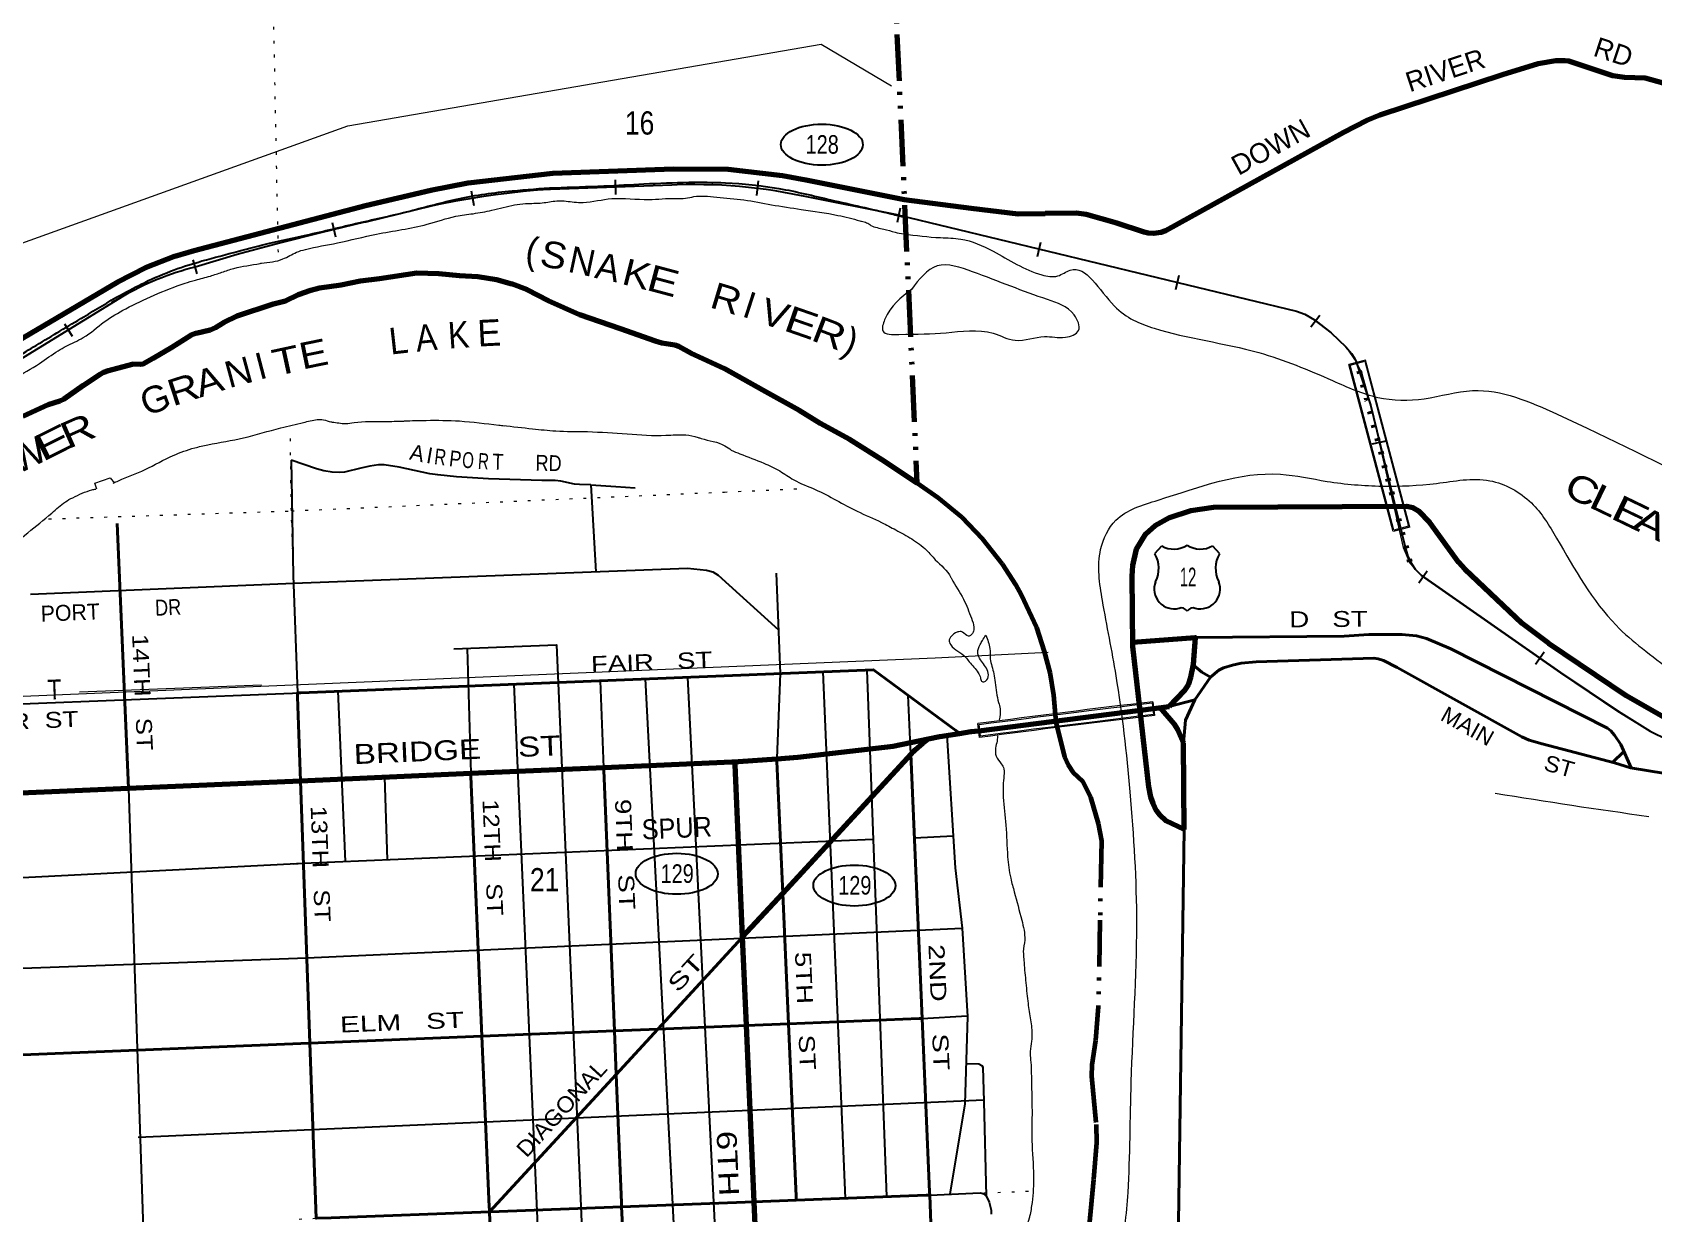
# Model space of a CAD drawing. Header units: feet. Extents: x 757852 to 1040949, y -536576 to -344549.
# Drawn here: x 995058 to 1007275, y -377270 to -368366 of the extents above; entities that cross this region are included whole.
import ezdxf
from ezdxf.enums import TextEntityAlignment as Align

# ---------------------------------------------------------------- set-up
doc = ezdxf.new("R2010")
doc.units = ezdxf.units.FT
doc.header["$LTSCALE"] = 70
for name, pattern in [('DASH_DOUBLE_DOT', [9.2, 5, -1.2, 0.3, -1.2, 0.3, -1.2]), ('DOTTED', [1.5, 0.3, -1.2]), ('LONG_DASH_SHORT_DASH', [9.9, 6, -1.2, 1.5, -1.2])]:
    doc.linetypes.add(name, pattern=pattern)
for name, color, linetype, lineweight in [('10', 7, 'DASH_DOUBLE_DOT', 70), ('11', 7, 'LONG_DASH_SHORT_DASH', 60), ('16', 7, 'Continuous', 25), ('17', 7, 'Continuous', 25), ('20', 7, 'Continuous', 70), ('23', 7, 'Continuous', 70), ('26', 7, 'Continuous', 40), ('29', 7, 'Continuous', 25), ('34', 7, 'Continuous', 13), ('39', 7, 'Continuous', 13), ('46', 7, 'Continuous', 13), ('57', 7, 'Continuous', 13), ('7', 7, 'DOTTED', 13)]:
    doc.layers.add(name, color=color, linetype=linetype, lineweight=lineweight)
for name, color, linetype in [('27', 7, 'Continuous'), ('30', 7, 'Continuous'), ('41', 7, 'Continuous')]:
    doc.layers.add(name, color=color, linetype=linetype)

msp = doc.modelspace()

# ---------------------------------------------------------------- linework, layer by layer
at = {"layer": '10'}
msp.add_lwpolyline([(1000559.71, -344554), (1000575.66, -344905.6), (1000801.41, -350387.76), (1001029.96, -355730.67), (1001260.87, -361196.07), (1001490.92, -366451.96), (1001727.84, -371765.41)], dxfattribs=at)
at = {"layer": '10', "lineweight": 60}
msp.add_lwpolyline([(1001727.84, -371765.41), (1001885.91, -371874.74), (1002065.95, -372024.25), (1002220.28, -372184.8), (1002369.74, -372375.95), (1002470.14, -372530.39), (1002513, -372608.82), (1002628.13, -372856.38), (1002688.15, -373037.77), (1002728.57, -373194.63), (1002757.97, -373364.98), (1002774.74, -373569.25), (1002826.56, -373779.21), (1002841.26, -373831.91), (1002868.24, -373891.59), (1002904.94, -373950.79), (1002977.21, -374014.51), (1003035.78, -374134.38), (1003094.78, -374333.15), (1003118.19, -374465.56), (1003107.53, -375062.57), (1003094.79, -375718.02), (1003075.09, -375971.93), (1003047.02, -376155.54), (1003044.46, -376240.22), (1003078.86, -376605.34), (1003081.32, -376743.79), (1003060, -377020.58), (1003027.3, -377364.57)], dxfattribs=at)
at = {"layer": '11', "linetype": 'DASH_DOUBLE_DOT', "lineweight": 70}
for points in [[(994986.48, -371261.85), (995115.04, -371200.09), (995177.16, -371174.11), (995264.84, -371144.89), (995296, -371129.91), (995444.07, -371027.34), (995568.38, -370945.22), (995595.94, -370929.29), (995630.85, -370916.42), (995733.75, -370889.09), (995819.46, -370865.57), (995869.06, -370868.03), (995893.23, -370865.71), (995969.49, -370825.13), (996109.76, -370740.11), (996251.19, -370651.1), (996292.22, -370636.4), (996398.78, -370611.28), (996437.36, -370593.5), (996504.72, -370551.22), (996601.48, -370505.26), (996876.41, -370414.66), (996965.12, -370392.54), (997065.18, -370343.06), (997157.26, -370310.27), (997221.45, -370292.79), (997385.73, -370269.73), (997532.29, -370240.42), (997674.74, -370224.11)], [(997674.74, -370224.11), (997956.48, -370181.16), (998121.94, -370185.87), (998279.08, -370199.77), (998417.24, -370208.07), (998558.2, -370231.28), (998672, -370261.99), (998785.83, -370307.05), (998947.58, -370389.44), (999183.19, -370493.41), (999489.53, -370599.66), (999752.84, -370692.7), (999803.73, -370708.07), (999902.93, -370724), (999930.74, -370733.43), (1000025.41, -370785.28), (1000112.54, -370826.66), (1000277.2, -370901.87), (1000563.38, -371062.81), (1000839.57, -371216.28), (1000997.14, -371313.44), (1001220.22, -371435.74), (1001482.07, -371599.78), (1001727.84, -371765.41)]]:
    msp.add_lwpolyline(points, dxfattribs=at)
at = {"layer": '16'}
for p, q in [((1003522.07, -372298.55), (1003573.38, -372239.79)), ((1003765.14, -372233.82), (1003764.86, -372234.02)), ((1003957.23, -372239.7), (1004008.62, -372298.55))]:
    msp.add_line(p, q, dxfattribs=at)
for centre, radius, start, end in [((1003664.46, -372082.13), 182.07, 239.97227, 303.45418), ((1003866.24, -372082.63), 181.52, 236.33975, 300.08743), ((1003866.23, -372082.13), 182.07, 236.54582, 236.59441), ((1003329.09, -372409.18), 222.05, 332.97043, 29.75871), ((1004201.59, -372409.18), 222.05, 150.24129, 207.02957), ((1003668.28, -372564.08), 151.42, 159.09177, 283.81923), ((1003862.4, -372564.08), 151.42, 256.18077, 20.90823)]:
    msp.add_arc(centre, radius, start, end, dxfattribs=at)
for centre, major_axis, start_param, end_param in [((1003723.62, -372762.9), (-19.56, 51.67), 4.95877769, 6.28318531), ((1003807.07, -372762.9), (19.56, 51.67), 0, 1.32637542)]:
    msp.add_ellipse(centre, major_axis=major_axis, ratio=0.929097, start_param=start_param, end_param=end_param, dxfattribs=at)
at = {"layer": '17'}
for centre in [(1001010.35, -369213.13), (999916.4, -374713.75), (1001255.92, -374802.14)]:
    msp.add_ellipse(centre, major_axis=(-309.24, 1), ratio=0.500121, dxfattribs=at)
at = {"layer": '20'}
for p, q in [((1003743.86, -374378.66), (1003736.56, -373727.05)), ((997078.76, -374011.49), (998363.5, -373955.53)), ((998363.5, -373955.53), (999365.9, -373911.87))]:
    msp.add_line(p, q, dxfattribs=at)
for points in [[(1003743.86, -374378.66), (1003603.99, -374312.92), (1003558.96, -374270.51), (1003533.64, -374239.45), (1003508.09, -374183.6), (1003491.94, -374135.15), (1003476.91, -374058.13), (1003354.46, -373000.15), (1003349.64, -372469.06), (1003354.63, -372388.51), (1003383, -372264.65), (1003454.67, -372149.58), (1003524.77, -372085.27), (1003631.28, -372026.65), (1003791.64, -371972.63), (1003964.37, -371948.48), (1005420.27, -371939.3), (1005465.79, -371949.69), (1005509.57, -371976.8), (1005593.63, -372061.94), (1005811.88, -372362.68), (1005859.73, -372414.69), (1006288.69, -372822.04), (1006489.48, -372973.82), (1007076.61, -373367.61), (1007356.79, -373528.65)], [(1003354.47, -372966.86), (1003826.67, -372931.16), (1003809.85, -373134.96), (1003791.63, -373232.47), (1003773.41, -373288.31), (1003742.59, -373334.5), (1003628.78, -373451.75)], [(1002047.36, -373654.15), (1002133.5, -373640.33), (1002139.36, -373639.39), (1002164.78, -373637.71), (1002193.53, -373636.09), (1003628.78, -373451.75)], [(1003560.02, -373459.66), (1003667.09, -373584.64), (1003692.1, -373626.22), (1003736.56, -373727.05)], [(1000671.2, -373846), (1000828.59, -373834.61), (1001547.3, -373751.18), (1001815.36, -373695.4)], [(1001815.36, -373695.4), (1001900.41, -373677.71), (1002047.36, -373654.15)], [(999365.9, -373911.87), (1000331.13, -373869.83), (1000358.35, -373868.64)], [(1000358.35, -373868.64), (1000381.13, -373866.99), (1000671.2, -373846)], [(994447.35, -374126.1), (995781.94, -374067.97), (997078.76, -374011.49)]]:
    msp.add_lwpolyline(points, dxfattribs=at)
at = {"layer": '23'}
for p, q in [((1000412.46, -375190.22), (1000715.7, -374861.34)), ((1000406.78, -375196.38), (1000412.46, -375190.22)), ((1000442, -375858.15), (1000412.46, -375190.22)), ((1000500.79, -377187.42), (1000442, -375858.15))]:
    msp.add_line(p, q, dxfattribs=at)
for points in [[(1008127.59, -368749.04), (1007546.48, -368798.07), (1007489.5, -368787.9), (1007219.29, -368712.95), (1007062.17, -368706.43), (1006975.23, -368693.78), (1006643.45, -368584.41), (1006612.46, -368581.15), (1006545.74, -368581.15), (1006412.87, -368604.63), (1006142.26, -368686.62), (1005217.9, -368990.89), (1005119.7, -369031.69), (1004943, -369121.32), (1003601.88, -369862.83), (1003566.48, -369876.44), (1003514.35, -369882.69), (1003470.57, -369880.61), (1003441.32, -369872.52), (1003235.76, -369805.34), (1003003.56, -369740.86), (1002931.34, -369729.58), (1002694.08, -369731.93)], [(993033.72, -371869.05), (993513.01, -371553.4), (993537.78, -371537.09), (993563.01, -371521.57), (994025.9, -371236.76), (995701.9, -370248.76), (995912.24, -370140.33), (996132.76, -370054.48), (996277.31, -370012.05), (997569.57, -369671.41), (998063.31, -369557.24), (998344.24, -369502.49), (998981.31, -369427.76), (999892.37, -369395.48), (1000304.69, -369398.72), (1000714.41, -369445.05), (1000890.24, -369478.44), (1001632.47, -369626.49)], [(1001632.47, -369626.49), (1002137.48, -369691.24), (1002491.05, -369735.08), (1002694.08, -369731.93)], [(1001661.4, -373835.68), (1001702.63, -373790.67), (1001713.38, -373778.93), (1001771, -373727.93), (1001792.81, -373711.94), (1001815.36, -373695.4)], [(1000715.7, -374861.34), (1001657.79, -373839.6), (1001661.4, -373835.68)], [(1000412.46, -375190.22), (1000412.36, -375188.02), (1000357.19, -373890.65), (1000358.35, -373868.64)], [(1000558.89, -378500.89), (1000531.42, -377879.77), (1000500.79, -377187.42)]]:
    msp.add_lwpolyline(points, dxfattribs=at)
at = {"layer": '26'}
for p, q in [((995781.94, -374067.97), (995696.61, -372070.01)), ((1001767.19, -375805.01), (1001682.65, -373812.49)), ((1007059.01, -373791.52), (1006972.92, -373874.27)), ((1000758.83, -375845.44), (1000715.7, -374861.34)), ((998447.71, -375938.12), (999446.65, -375898.06)), ((999460.06, -376227.88), (999446.65, -375898.06)), ((999460.06, -376227.88), (999774.84, -375884.9)), ((997149.18, -375990.2), (998447.71, -375938.12)), ((997196.25, -377312.69), (997149.18, -375990.2)), ((998504.02, -377263.83), (999460.06, -376227.88)), ((1001851.06, -377820.62), (1001823.68, -377136.8)), ((999562.77, -378541.35), (999500.81, -377225.69)), ((1000500.79, -377187.42), (1000817.11, -377175.32))]:
    msp.add_line(p, q, dxfattribs=at)
for points in [[(1003826.67, -372931.16), (1004948.84, -372922.21), (1005135.28, -372909.07), (1005384.6, -372907.6), (1005493.64, -372918.54), (1005570.16, -372938.89), (1005752.58, -373016.02), (1006934.68, -373616.07), (1006958.76, -373635.58), (1006987.95, -373666.87), (1007035.65, -373739.25), (1007114.44, -373915.55)], [(1003628.78, -373451.75), (1003823.46, -373402.07), (1003942.02, -373230.89), (1004004.84, -373177.76), (1004040.28, -373161.07), (1004107.73, -373140.53), (1004171.63, -373125.61), (1004285.79, -373114.12), (1005171.83, -373086.84), (1005205.29, -373091.16), (1005244.91, -373105.77), (1005349.33, -373157.02), (1006289.35, -373681.12), (1006343.69, -373704.42), (1006442.11, -373734.07), (1006986.31, -373877.81), (1007108.29, -373913.74), (1010232.19, -374425.06)], [(997078.76, -374011.49), (997057.44, -373378.42), (997056.46, -373349.19), (997081.6, -373348.18), (1001399.74, -373174.46), (1002019.85, -373633.77), (1002047.36, -373654.15)], [(1003809.63, -373137.57), (1003876.29, -373192.97), (1003942.02, -373230.89)], [(1003736.56, -373727.05), (1003752.53, -373555.47), (1003823.46, -373402.07)], [(998447.71, -375938.12), (998364.48, -373978.54), (998363.5, -373955.53)], [(999446.65, -375898.06), (999366.71, -373931.8), (999365.9, -373911.87)], [(1000715.7, -374861.34), (1000672.1, -373866.5), (1000671.2, -373846)], [(997149.18, -375990.2), (997078.82, -374013.26), (997078.76, -374011.49)], [(1003743.86, -374378.66), (1003697.89, -377519.52), (1003683.42, -377626.07), (1003664.53, -377769.82), (1003204.53, -380646.84)], [(999446.65, -375898.06), (999774.84, -375884.9), (1000406.78, -375196.38)], [(999774.84, -375884.9), (1000442, -375858.15), (1000758.83, -375845.44)], [(1000758.83, -375845.44), (1001745.44, -375805.88), (1001767.19, -375805.01)], [(1000817.11, -377175.32), (1000815.77, -377144.82), (1000758.83, -375845.44)], [(1000817.11, -377175.32), (1001797.91, -377137.79), (1001823.68, -377136.8), (1001822.63, -377111.83), (1001767.19, -375805.01)], [(994547.02, -376097.14), (997143.58, -375990.42), (997149.18, -375990.2)], [(998504.02, -377263.83), (998503.45, -377250.68), (998502.36, -377225), (998447.71, -375938.12)], [(999500.81, -377225.69), (999499.43, -377196.37), (999460.06, -376227.88)], [(997196.25, -377312.69), (997309.64, -377309.54), (998504.02, -377263.83)], [(998504.02, -377263.83), (998512.52, -377263.51), (999500.81, -377225.69), (1000500.79, -377187.42)], [(998561.12, -378582.02), (998504.25, -377269.26), (998504.02, -377263.83)]]:
    msp.add_lwpolyline(points, dxfattribs=at)
at = {"layer": '29'}
for p, q in [((999269.47, -371780.67), (999307.41, -372435.33)), ((995042.61, -372604.95), (997028.37, -372522.39)), ((998334.92, -373013.26), (998363.5, -373955.53)), ((999996.72, -373230.9), (1000401.03, -381357.29)), ((1001018.1, -373189.81), (1001186.22, -377161.2)), ((1001348.82, -373176.51), (1001497.34, -377149.29)), ((994433.32, -373453.99), (997081.6, -373348.18)), ((997360.02, -373336.98), (997417.31, -374621.31)), ((998688.25, -373283.54), (998976.55, -379891.17)), ((999365.9, -373911.87), (999340.48, -373257.3)), ((999677.62, -373243.74), (1000088.85, -381162.76)), ((1001682.65, -373812.49), (1001662.26, -373368.91)), ((995781.94, -374067.97), (995980.02, -380000.87)), ((997712.95, -373983.87), (997732.63, -374607.95)), ((1001709.4, -374442.8), (1002001.05, -374427.98)), ((994496.11, -374765.27), (997100.31, -374634.73)), ((1001767.19, -375805.01), (1002107.29, -375784.63)), ((1002232.31, -376420.79), (995854.63, -376702.65))]:
    msp.add_line(p, q, dxfattribs=at)
for points in [[(997007.88, -371594.38), (997023.94, -372463), (997056.46, -373349.19)], [(999269.47, -371780.67), (999183.5, -371777.98), (999145.72, -371773.66), (999042.1, -371752.06), (998998.92, -371747.74), (998899.62, -371745.58), (998498.08, -371734.78), (998256.29, -371719.66), (998113.81, -371704.54), (998053.36, -371695.9), (997824.53, -371646.23), (997710.11, -371628.95), (997666.94, -371628.95), (997602.17, -371637.59), (997535.25, -371652.71), (997412.2, -371682.94), (997371.18, -371687.26), (997317.21, -371682.94), (997254.6, -371674.3), (997200.63, -371659.19), (997007.88, -371594.38)], [(999269.47, -371780.67), (999457.67, -371790.94), (999602.31, -371801.74)], [(997028.37, -372522.39), (999997.16, -372408.98), (1000141.02, -372422.06), (1000189.59, -372437.02), (1000228.82, -372461.32), (1000683.59, -372872.51)], [(1000666.65, -372445.13), (1000696.69, -373202.74), (1000671, -373841.5)], [(998236.49, -373017.24), (999009.05, -372986.03), (999340.63, -380645.21), (999344.38, -380669.63), (999355.59, -380692.07), (999366.8, -380710.76), (999386.93, -380725.37), (1000423.17, -381371.09), (1001008, -381501.9)], [(1001952.7, -373666.83), (1002016.34, -374668.71), (1002069.62, -375122.86), (1002107.66, -375791.12), (1002088.93, -376450.19), (1001976.74, -377130.67)], [(997023.61, -374638.39), (997100.31, -374634.73), (1001396.53, -374452.79)], [(993183.73, -375490.39), (997126.56, -375347.86), (1002069.85, -375124.83)], [(1002097.59, -376145.31), (1002193.27, -376147.42), (1002215.69, -376158.64), (1002223.64, -376173.66), (1002232.71, -376430.81), (1002250.25, -377145.82)], [(1001823.68, -377136.8), (1002205.41, -377121.51), (1002217.55, -377123.38), (1002231.57, -377128.99), (1002250.25, -377145.82), (1002263.33, -377168.26), (1002271.34, -377189.6), (1002286.68, -377250.52), (1002287.62, -377282.31)]]:
    msp.add_lwpolyline(points, dxfattribs=at)
at = {"layer": '34', "lineweight": 25}
for p, q in [((998367.21, -369562.07), (998385.09, -369671.23)), ((999451.38, -369478.76), (999455.3, -369589.3)), ((1000530.14, -369486.36), (1000518.03, -369596.31)), ((997318.16, -369801.02), (997344, -369908.56)), ((1001601.01, -369692.1), (1001579.37, -369800.57)), ((1002635.94, -370055.74), (1002661.91, -369948.22)), ((996267.41, -370081.78), (996297.19, -370188.31)), ((1003678.79, -370304.93), (1003704.76, -370197.41)), ((1004698.81, -370586.41), (1004766.84, -370499.2)), ((995299.25, -370563.74), (995357.11, -370658.01)), ((1005159.97, -371471.09), (1005267.8, -371446.46)), ((1005512.47, -372519.07), (1005575.83, -372428.41)), ((1006392.8, -373131.17), (1006456.17, -373040.51))]:
    msp.add_line(p, q, dxfattribs=at)
at = {"layer": '34'}
for p, q in [((999878.78, -369517.15), (998967.72, -369549.43)), ((1001591.62, -369744.78), (1000859.32, -369598.71)), ((995726.28, -370364.4), (994046.17, -371395.65)), ((1005109.82, -370837.98), (1004984.18, -370871.37)), ((1005319.14, -372131.48), (1004984.19, -370871.37)), ((1005444.77, -372098.09), (1005109.82, -370837.98)), ((1005444.77, -372098.09), (1005319.14, -372131.48))]:
    msp.add_line(p, q, dxfattribs=at)
at = {"layer": '34', "lineweight": 25}
for points in [[(1001591.4, -369745.86), (1000859.1, -369599.79), (1000858.09, -369599.59), (1000856.99, -369599.34), (1000790.67, -369585.71), (1000724.47, -369573.63), (1000657.96, -369562.34), (1000591.54, -369552.2), (1000524.46, -369543.3), (1000457.51, -369535.93), (1000390.63, -369529.33), (1000323.08, -369523.95), (1000256.02, -369519.69), (1000188.67, -369516.62), (1000121.07, -369515.13), (1000053.91, -369514.38), (999986.48, -369514.8), (999918.79, -369516.8), (999879.49, -369518.23), (999878.81, -369518.25), (998823.41, -369555.65), (999082.21, -369542.53), (998864.3, -369557.85), (998759.42, -369567.65), (998654.63, -369579.26), (998549.33, -369592.12), (998444.79, -369607.34), (998340.98, -369624.35), (998236.63, -369642.61), (998133.05, -369663.23), (998063.46, -369678.28), (997571.16, -369797.25), (997563.01, -369798.35), (997240.32, -369875.87), (996920.47, -369956.5), (996602.28, -370042.56), (996284.46, -370136.42), (996281.32, -370137.31), (996251.19, -370145.37), (996214.53, -370155.65), (996178.21, -370166.51), (996141.85, -370178.14), (996105.92, -370190.52), (996070.22, -370203.29), (996034.46, -370216.84), (995999.23, -370230.84), (995964.13, -370245.52), (995929.29, -370261.07), (995894.85, -370276.87), (995860.56, -370293.35), (995826.52, -370310.7), (995792.88, -370328.32), (995655.72, -370403.12), (995780.48, -370332.42), (994046.75, -371396.59)], [(1001592.86, -369744.96), (1004589.45, -370468.71), (1004653.71, -370492.28), (1004724.75, -370534.09), (1004851.17, -370632.72), (1004962.65, -370738.69), (1005005.24, -370789.54), (1005027.13, -370822.91), (1005040.27, -370851.66), (1005076.13, -370963.72), (1005148.57, -371176.07), (1005409.74, -372248.68), (1005428.5, -372319.6), (1005455.61, -372371.75), (1005484.8, -372415.56), (1005530.3, -372461.74), (1006580.33, -373195.62), (1007013.97, -373487.63), (1007255.75, -373637.77), (1007521.87, -373767.36)]]:
    msp.add_lwpolyline(points, dxfattribs=at)
at = {"layer": '34'}
msp.add_lwpolyline([(1001592.6, -369746.03), (1004589.13, -370469.76), (1004653.24, -370493.28), (1004724.13, -370535), (1004850.45, -370633.55), (1004961.81, -370739.41), (1005039.32, -370852.22), (1005082.74, -370939.65), (1005147.5, -371176.34), (1005393.29, -372252.1), (1005445.52, -372370.54), (1005529.57, -372462.57), (1006579.71, -373196.53), (1007013.37, -373488.55), (1007255.22, -373638.73), (1007521.43, -373768.37)], dxfattribs=at)
msp.add_lwpolyline([(1004993.98, -370877.04), (1005104.14, -370847.76), (1005434.98, -372092.4), (1005324.81, -372121.68)], close=True, dxfattribs=at)
for centre, radius, start, end in [((999359.48, -375589.85), 6053.08, 93.69023, 102.36651), ((1000051.34, -373377.54), 3864.24, 77.94592, 92.54939), ((1275538.73, -1518870.25), 1182217.13, 103.5744, 103.59894), ((1001751.52, -388266.23), 18937.28, 102.7535, 106.78068), ((996825.27, -372248.01), 2180.78, 104.45173, 120.27046)]:
    msp.add_arc(centre, radius, start, end, dxfattribs=at)
at = {"layer": '34', "linetype": 'DOTTED', "lineweight": 100}
msp.add_arc((462410.56, -515899.66), 561684.83, 14.80616, 14.96512, dxfattribs=at)
at = {"layer": '34', "lineweight": 25}
msp.add_spline([(993224.03, -371951.04), (993358.32, -371872.87), (993589.8, -371702.41), (993872.88, -371501.85), (994145.28, -371305.14), (994456.9, -371099.33), (994778.98, -370912.72), (995086.17, -370727.27), (995444.96, -370511.72), (995722.85, -370347.62), (995907.17, -370251.96), (996126.53, -370157.56), (996336.03, -370090.94), (996610.87, -370017.17), (996844.88, -369957.64), (997122.61, -369895.64), (997518.8, -369803.28), (997903.24, -369713.84), (998269.51, -369621.83), (998674.17, -369561.83), (998998.77, -369538.19), (999367.09, -369525.1), (999669.33, -369509.23), (1000007.82, -369497.5), (1000283.57, -369500.74), (1000687.16, -369543.94), (1001077, -369629.26), (1001534.31, -369735.27), (1001638.92, -369760.84)], degree=3, dxfattribs=at)
at = {"layer": '39'}
msp.add_line((1002336.15, -373671.88), (1002332.36, -373712.9), dxfattribs=at)
msp.add_lwpolyline([(995544.4, -371811.04), (995527.6, -371767.21), (995643.89, -371725.86), (995675.73, -371767.11)], dxfattribs=at)
for points in [[(993213.37, -372173.47), (993468.23, -371999.37), (993586.44, -371861.31), (993633.07, -371825.86), (993696.51, -371776.01), (993769.02, -371726.17), (993854.03, -371668.07), (993923.03, -371621.9), (994078.52, -371495.83), (994144.67, -371445.93), (994290.94, -371360.91), (994444.3, -371271.59), (994710.4, -371111.12), (994795.71, -371064.4), (994876.96, -370999.4), (994919.62, -370975.02), (995110.56, -370863.3), (995252.75, -370767.83), (995374.62, -370702.83), (995441.66, -370668.3), (995599.3, -370550.55), (995761.68, -370451.45), (995974.78, -370349.13), (996208.47, -370258.99), (996287.69, -370234.61), (996399.41, -370204.15), (996486.76, -370175.71), (996576.13, -370147.27), (996776.16, -370108.81), (996785.19, -370106.93), (996868.11, -370096.43), (996946.5, -370075.77), (997049.16, -370024.85), (997117.06, -370003.56), (997358.22, -369954.26), (997651.91, -369888.56), (998035.11, -369813.25), (998250.84, -369753.82), (998380.94, -369733.9), (998522.23, -369707.82), (998693.48, -369668.2), (998775.11, -369657.78), (998902.74, -369652.26), (999011.51, -369637.49), (999023.22, -369636.75), (999142.67, -369646.56), (999209.7, -369648.59), (999427, -369620.17), (999705.55, -369627.22), (999907.4, -369618.28), (999983.08, -369617.38), (1000045.04, -369605.6), (1000125.75, -369601.77), (1000217.6, -369608.97), (1000422.58, -369629.85), (1000631.12, -369666.16), (1000855.26, -369701.49), (1001132.22, -369746.5), (1001297.99, -369788.15), (1001308.64, -369791.38), (1001348.45, -369801.9), (1001381.02, -369822.02), (1001476.75, -369849.85), (1001563.12, -369874.37), (1001626.83, -369886)], [(1001626.82, -369886), (1001906.15, -369914.69), (1002057.39, -369925.44), (1002302.05, -370017.39), (1002668.49, -370195.58), (1002789.45, -370203.38), (1002882.42, -370159.86), (1003215.94, -370429.75), (1003515.64, -370598.22), (1004304.65, -370781.6), (1004861.35, -370993.31), (1005203.81, -371120.03), (1005552.13, -371129.86), (1005918.01, -371068.64), (1006556, -371247.3), (1007718.57, -371807.8), (1009026.3, -372433.59), (1010012.29, -372893.69), (1010655.95, -373118.42), (1011120.66, -373232.78), (1011465.55, -373315.15), (1011610.49, -373331.06)], [(1001685.31, -370306.03), (1001879.92, -370128.31), (1002147.12, -370172.49), (1002713.11, -370381.92), (1002912.48, -370498.09), (1002945.96, -370615.12), (1002847.53, -370666.01), (1002689.44, -370660.64), (1002468.39, -370689.12), (1002302.88, -370635.96), (1001946.94, -370632.39), (1001591.47, -370644.8), (1001470.73, -370618.34), (1001484.21, -370533.94), (1001685.31, -370306.03)], [(995667.8, -371767.11), (995707.87, -371748.69), (995907.7, -371664.18), (996119.25, -371558.02), (996281.57, -371500.69), (996380.7, -371477.42), (996650.39, -371424.99), (996931.74, -371349.64), (997102.89, -371308.72), (997204.77, -371287.87), (997253.13, -371288.71), (997308.96, -371304.72), (997316.85, -371305.52), (997419.42, -371317.27), (997482.91, -371309.3), (997712.22, -371301.22), (997857.88, -371298.03)], [(997861.17, -371296.73), (998027.17, -371293.11), (998279.48, -371297.93), (998573.86, -371328.76), (998615.38, -371333.25)], [(998604.57, -371332.08), (998829.62, -371356.35), (999004.28, -371372.64), (999242.28, -371378.36), (999543.66, -371395.71), (999834.16, -371405.91), (999984.14, -371402.88), (1000076.7, -371421.79), (1000100.66, -371429.4), (1000279.01, -371484.6), (1000327.99, -371516.72), (1000392.41, -371545.25), (1000573.02, -371615.97), (1000692.84, -371674.91), (1000798.75, -371741.24), (1000959.92, -371814.52), (1001276.8, -371978.36), (1001460.88, -372063.22), (1001568.47, -372119.74), (1001687.83, -372187.12), (1001800.13, -372272.63), (1001865.87, -372344.15), (1001983.72, -372477.6), (1001988.18, -372486.44), (1002078.61, -372641.22), (1002138.4, -372786.2), (1002156.93, -372854.2), (1002151.35, -372891.1), (1002136.94, -372911.59), (1002115.3, -372920.8), (1002070.31, -372889.73), (1002035.03, -372889.37), (1001981.25, -372928.03), (1001970.74, -372948.27), (1001982.15, -372985.4), (1002093.64, -373078.79), (1002121.95, -373114.84), (1002189.64, -373196.67), (1002206.33, -373234.76), (1002208.02, -373241.18), (1002219.86, -373263.93), (1002245.72, -373259.66), (1002266.42, -373213.97), (1002252.19, -373163.56), (1002194.02, -373076.32), (1002185.61, -373045.53), (1002204.06, -372984.32), (1002221.74, -372953.17), (1002246.75, -372913.74)], [(1003017.94, -378429.05), (1003066.43, -378032.15), (1003240.18, -377605.52), (1003319.22, -377117.85), (1003343.6, -376284.04), (1003385.42, -375095.51), (1003335.44, -374095.32), (1003229.59, -373219.84), (1003126.75, -372652.08), (1003112.9, -372266.27), (1003227.72, -372046.94), (1003546.09, -371894.85), (1004468.33, -371699.3), (1004820.24, -371753.26), (1005235.86, -371788.88), (1005645.45, -371768.37), (1006046.99, -371748.15), (1006360.76, -371916.13), (1006551.37, -372183.02), (1006999.32, -372839.18), (1007422.1, -373186.4), (1007624.72, -373283.86), (1007799.99, -373235.42), (1007972.04, -373321.89), (1008179.25, -373378.95), (1008665.26, -373470.42), (1009330.41, -373509.29), (1009919.31, -373609.21), (1010342.33, -373739.12), (1010791.7, -373930.47), (1011242.14, -374095.64), (1011523.75, -374152.08), (1011650.44, -374177.92)], [(993926.58, -372974.8), (994053.81, -372824.04), (994232.19, -372705.44), (994340.53, -372616.22), (994417.5, -372568.11), (994544.51, -372514.23), (994851.48, -372284.87), (995022.85, -372140.82), (995204.39, -371992.21), (995306.27, -371907.41), (995361.83, -371876.46), (995507.07, -371817.61), (995536.46, -371811.04)], [(1002246.75, -372913.74), (1002277.53, -373013.91), (1002281, -373091.99), (1002307.42, -373204.54), (1002318.11, -373270.46), (1002342.99, -373422.16), (1002354.95, -373468.39), (1002347.12, -373553.18)], [(1002332.36, -373712.9), (1002320.91, -373765.52), (1002324.64, -373826.62), (1002363.43, -373884.19), (1002382.72, -373922.11), (1002381.81, -373992.65), (1002378.86, -374136.41), (1002398.25, -374346.6), (1002411.51, -374584.6), (1002434.53, -374747.58), (1002461.71, -374850.26), (1002517.84, -375063.34), (1002540.07, -375213.32), (1002529.79, -375301.42), (1002533.14, -375356.02), (1002533.69, -375365.12), (1002546.9, -375516.98), (1002563.11, -375675.18), (1002581.23, -375800.62), (1002595.05, -375919.81), (1002591.97, -375976.12), (1002581.05, -376053.82), (1002584.95, -376117.53), (1002591.08, -376281.58), (1002595.33, -376500.57), (1002594.87, -376727.69), (1002607.28, -376994.45), (1002595.87, -377192.25), (1002577.52, -377297.83), (1002574.42, -377311.08), (1002547.66, -377385.87), (1002548.16, -377436.74), (1002593.36, -377556.54), (1002616.53, -377615.1), (1002608.42, -377653.46), (1002585.55, -377684.93), (1002541.67, -377736.01), (1002477.88, -377781.85), (1002402.23, -377825.81), (1002374.99, -377892.81), (1002353.83, -377973.76), (1002336.32, -378007.51), (1002316.1, -378042.52)]]:
    msp.add_spline(points, degree=3, dxfattribs=at)
at = {"layer": '46'}
msp.add_line((995412.94, -373340.61), (996785.13, -373287.17), dxfattribs=at)
for points in [[(985183.73, -373721.7), (985303.69, -373437.93), (997437.14, -369071.2), (1001004.39, -368455.02), (1001536.64, -368770.33)], [(985464.09, -377640.2), (989331.8, -377456.41), (990703.22, -375595.26), (993667.25, -373428.02), (1001865.78, -373083.46), (1002718.21, -373042.91)]]:
    msp.add_lwpolyline(points, dxfattribs=at)
at = {"layer": '57'}
for p, q in [((1003506.63, -373415.7), (1003519.73, -373519.88)), ((1002199.71, -373685.23), (1002186.61, -373581.05))]:
    msp.add_line(p, q, dxfattribs=at)
msp.add_lwpolyline([(1002206.65, -373676.32), (1002195.61, -373588.61), (1002284.53, -373576.12), (1002371.98, -373564.76), (1002475.33, -373552.26), (1002551.42, -373542.03), (1002636.59, -373529.53), (1002746.75, -373517.03), (1002850.1, -373504.53), (1002930.73, -373493.17), (1003023.86, -373482.94), (1003110.17, -373471.57), (1003190.8, -373462.48), (1003257.8, -373453.39), (1003347.52, -373442.03), (1003500.29, -373423.86), (1003510.19, -373512.51), (1003362.29, -373530.67), (1003207.84, -373549.98), (1003049.98, -373569.3), (1002860.32, -373592.03), (1002743.34, -373606.8), (1002605.93, -373622.71), (1002483.28, -373639.76), (1002357.22, -373655.67)], close=True, dxfattribs=at)
for radius, start in [(92384.1, 96.72709), (92279.1, 96.72658)]:
    msp.add_arc((1014328.52, -465163.77), radius, start, 97.55238, dxfattribs=at)
msp.add_ellipse((1013310.03, -330387.14), major_axis=(7491.92, -43672.36), ratio=0.999999, start_param=5.949568, end_param=5.97602224, dxfattribs=at)
at = {"layer": '7'}
for points in [[(995956.23, -344754.35), (995969.37, -345255.27), (996192.49, -350568.37), (996397.29, -355962.75), (996626.21, -361343.97), (996842.7, -366644.7), (996910.93, -370089.31)], [(997477.12, -382770.21), (997473.98, -382670.15), (997196.25, -377312.9), (997010.23, -371976.12), (997001.65, -371347.03)], [(995180.12, -372036.36), (997010.32, -371976.21), (1000275.69, -371833.79), (1000901.74, -371806.48)], [(997068.48, -377318.78), (997196.25, -377312.69), (1002603.19, -377106.74)]]:
    msp.add_lwpolyline(points, dxfattribs=at)

# ---------------------------------------------------------------- texts
at = {"layer": '16', "width": 0.6}
msp.add_text('12', height=140, dxfattribs=at).set_placement((1003771.88, -372544.33), align=Align.CENTER)
at = {"layer": '16', "width": 1.25}
msp.add_text('BRIDGE    ST', height=150, rotation=2.494, dxfattribs=at).set_placement((997483.81, -373886.85))
at = {"layer": '17'}
for s, rotation, p in [('RD', 341.755, (1006818.83, -368540.63)), ('RIVER', 18.22, (1005443.67, -368818.77)), ('DOWN', 28.938, (1004152.79, -369449.67))]:
    msp.add_text(s, height=150, rotation=rotation, dxfattribs=at).set_placement(p)
at = {"layer": '17', "width": 0.8}
for s, p in [('128', (1001013.25, -369281.44)), ('129', (999919.85, -374782.06)), ('129', (1001259.37, -374870.45))]:
    msp.add_text(s, height=140, dxfattribs=at).set_placement(p, align=Align.CENTER)
at = {"layer": '17'}
for s, rotation, width, p in [('SPUR', 2.533, 0.95, (999655.56, -374454.82)), ('6TH    ST', 272.533, 1.3, (1000216.32, -376655.95))]:
    msp.add_text(s, height=150, rotation=rotation, dxfattribs=dict(at, width=width)).set_placement(p)
at = {"layer": '27'}
for s, rotation, width, p in [('D   ST', 0.457, 1.3, (1004535.65, -372854.7)), ('14TH   ST', 272.446, 1.2, (995809.64, -372908.83)), ('FAIR   ST', 2.304, 1.3, (999271.89, -373192.79)), ('MAIN', 330.859, 1.05, (1005666.55, -373549.8)), ('ST', 344.235, 1.1, (1006446.16, -373929.27)), ('12TH   ST', 272.432, 1.2, (998451.48, -374155.82)), ('9TH   ST', 272.328, 1.3, (999450.34, -374152.01)), ('13TH   ST', 272.038, 1.2, (997155.84, -374202.34)), ('2ND    ST', 272.429, 1.35, (1001814.19, -375247.94)), ('ST', 47.454, 1.5, (999924.29, -375616.42)), ('5TH    ST', 272.509, 1.3, (1000807.59, -375305.01)), ('ELM   ST', 2.296, 1.4, (997379.39, -375911.44)), ('DIAGONAL', 47.454, 1.1, (998784.05, -376861.63))]:
    msp.add_text(s, height=120, rotation=rotation, dxfattribs=dict(at, width=width)).set_placement(p)
at = {"layer": '30'}
for s, rotation, p in [('A', 348.008, (997947.42, -371598.65)), ('I', 349.97, (998043.05, -371616.41))]:
    msp.add_text(s, height=120, rotation=rotation, dxfattribs=at).set_placement(p, align=Align.CENTER)
for s, rotation, width, p in [('R', 353.376, 0.75, (998126.89, -371628.59)), ('P', 353.376, 0.85, (998240.23, -371642.93)), ('O', 355.979, 0.7, (998338.91, -371652.75)), ('R', 355.979, 0.7, (998454.88, -371660.9)), ('T', 358.237, 0.85, (998565.93, -371665.4))]:
    msp.add_text(s, height=120, rotation=rotation, dxfattribs=dict(at, width=width)).set_placement(p, align=Align.CENTER)
for s, rotation, width, p in [('RD', 358.647, 0.85, (998849.98, -371672.63)), ('DR', 2.381, 0.85, (995985.13, -372767.38)), ('FAIR  ST', 2.288, 1.25, (994584.31, -373637.76))]:
    msp.add_text(s, height=120, rotation=rotation, dxfattribs=dict(at, width=width)).set_placement(p)
msp.add_text('PORT', height=120, rotation=2.381, dxfattribs=at).set_placement((995122.87, -372811.96))
at = {"layer": '41'}
for s, rotation, p in [('(', 351.045, (998809.76, -370109.65)), ('N', 348.056, (999182.23, -370191.01)), ('A', 348.056, (999377.37, -370234.99)), ('I', 342.053, (1000435.75, -370518.05)), ('E', 2.847, (998507.19, -370732.24)), (')', 339.047, (1001194.88, -370789.66)), ('I', 14.624, (996805.38, -370978.15))]:
    msp.add_text(s, height=200, rotation=rotation, dxfattribs=at).set_placement(p, align=Align.CENTER)
for s, rotation, width, p in [('S', 348.442, 1.1, (998970.01, -370143.74)), ('K', 345.893, 1.15, (999591.8, -370287.13)), ('E', 345.044, 1.3, (999789.38, -370336.8)), ('R', 343.33, 1.15, (1000262.53, -370470.12)), ('V', 342.053, 1.15, (1000625.94, -370585.66)), ('K', 3.658, 0.9, (998277.78, -370747.24)), ('E', 340.791, 1.35, (1000825.65, -370650.55)), ('R', 339.047, 1.25, (1001032.42, -370728.4)), ('L', 6.4, 0.95, (997829.22, -370789.29)), ('A', 5.644, 0.9, (998036.73, -370767.78)), ('T', 12.216, 1.25, (996990.9, -370939.03)), ('E', 11.564, 1.2, (997197.19, -370889.3)), ('A', 17.588, 1.15, (996417.63, -371092)), ('N', 15.16, 1.05, (996638.28, -371024.85)), ('G', 20.599, 1.05, (996018.65, -371225.88)), ('R', 18.037, 1.2, (996226.48, -371153.27)), ('R', 23.893, 1.3, (995440.27, -371461.85)), ('E', 26.601, 1.55, (995255.57, -371547.63)), ('W', 26.807, 1.1, (995065.25, -371643.19)), ('C', 334.256, 1.25, (1006701.58, -371906.03)), ('L', 334.256, 1.4, (1006874.9, -371986.55)), ('E', 334.256, 1.5, (1007066.41, -372084.51)), ('A', 334.256, 1.35, (1007219.38, -372158.96))]:
    msp.add_text(s, height=200, rotation=rotation, dxfattribs=dict(at, width=width)).set_placement(p, align=Align.CENTER)
at = {"layer": '46', "width": 0.85}
msp.add_text('T', height=150.5, rotation=2.062, dxfattribs=at).set_placement((995226.85, -373398.77), align=Align.CENTER)
at = {"layer": '7', "width": 0.85}
for s, height, p in [('16', 175.6, (999525.39, -369137.28)), ('21', 175.5, (998809.5, -374846.17))]:
    msp.add_text(s, height=height, dxfattribs=at).set_placement(p)

doc.saveas('drawing.dxf')
